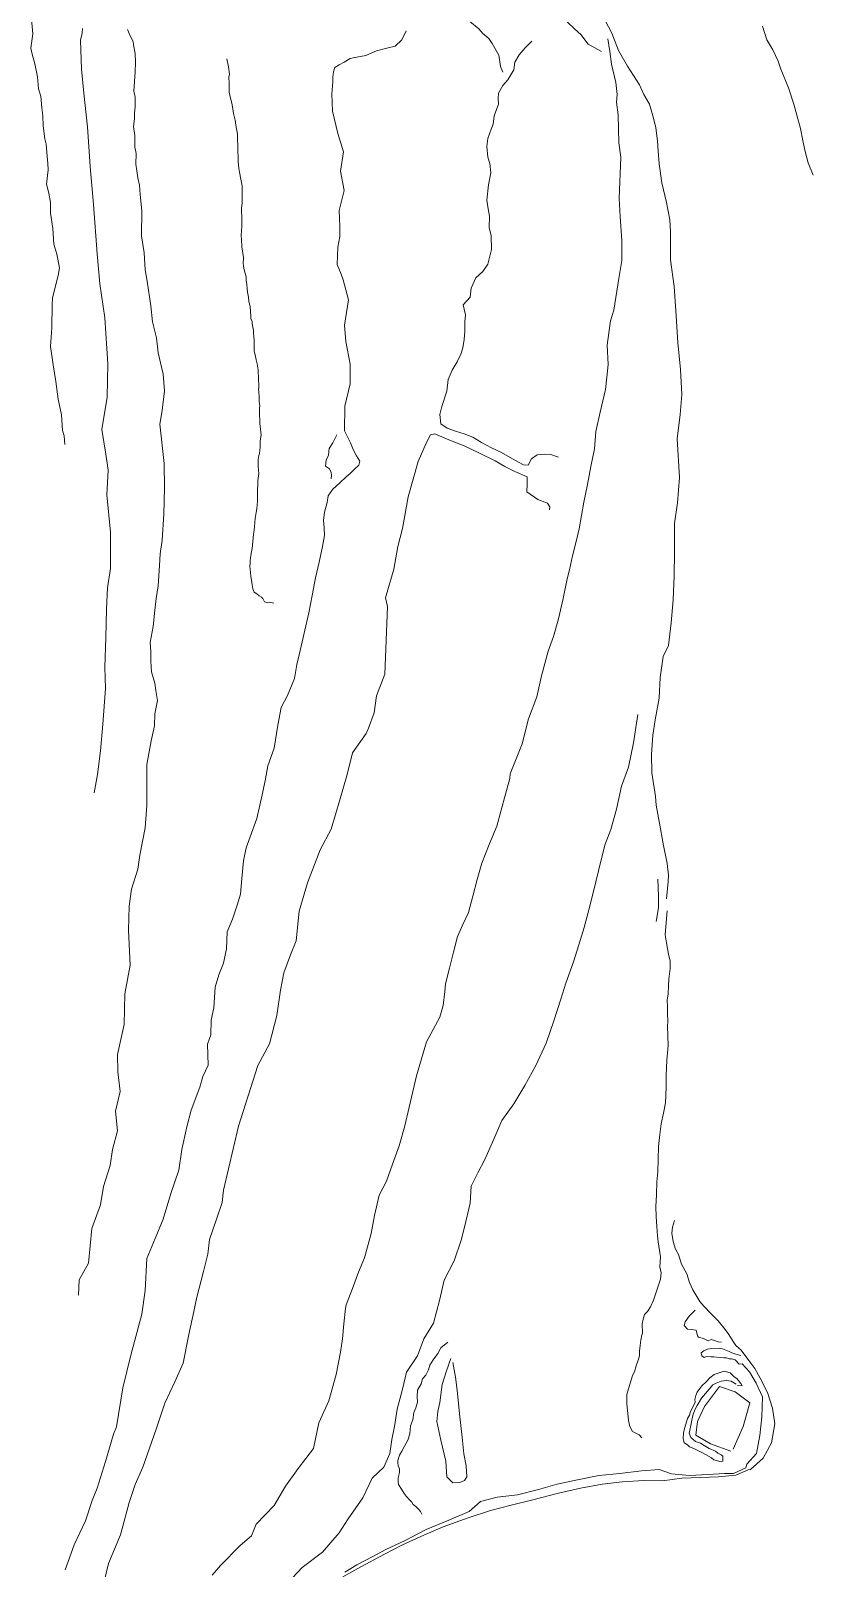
# Model space of a CAD drawing. Extents: x 683321 to 688873, y 7661944 to 7668387.
# Drawn here: x 687636 to 687819.9, y 7666614.6 to 7666975.7 of the extents above; entities that cross this region are included whole.
import ezdxf

# ---------------------------------------------------------------- set-up
doc = ezdxf.new("R2010")
doc.units = 0
doc.header["$MEASUREMENT"] = 0
doc.layers.add('01 CRESTA_Line', color=3, linetype='Continuous', lineweight=20)

msp = doc.modelspace()

# ---------------------------------------------------------------- linework, layer by layer
at = {"layer": '01 CRESTA_Line'}
for points in [[(687745.44, 7666979.76, 4217.79), (687749.88, 7666981.42, 4218.7), (687751.88, 7666982.42, 4219.3), (687753.94, 7666983.33, 4220.57), (687755.14, 7666983.39, 4220.98), (687756.92, 7666982.87, 4221.72), (687758.41, 7666981.45, 4223.12), (687759.48, 7666980.71, 4223.91), (687761.23, 7666979.65, 4224.68), (687762.12, 7666977.75, 4225.58), (687763.74, 7666976.16, 4225.75), (687765.33, 7666974.74, 4226.02), (687766.89, 7666972.61, 4226.32), (687766.99, 7666972.53, 4226.38), (687770.1, 7666970.84, 4227.02)], [(687738.53, 7666980.31, 4215.5), (687739.21, 7666977.88, 4215.79), (687741.27, 7666976.15, 4216.04), (687742.25, 7666975.04, 4216.27), (687743.61, 7666973.86, 4216.87), (687744.42, 7666972.67, 4217.26), (687746.03, 7666970, 4217.48), (687746.37, 7666967.31, 4218.3), (687746.95, 7666966, 4218.73)], [(687636.14, 7666978.4, 4181.52), (687636.51, 7666974.97, 4181.46), (687635.98, 7666971.63, 4181.23), (687636.29, 7666970.19, 4181.21), (687636.92, 7666967.95, 4181.33), (687637.57, 7666964.85, 4181.63), (687637.84, 7666962.03, 4181.18), (687638.35, 7666960.32, 4181.25), (687638.56, 7666957.57, 4181.32), (687638.84, 7666955.73, 4181.01), (687638.93, 7666953.4, 4180.75), (687639.33, 7666950.28, 4180.82), (687639.59, 7666949.1, 4180.76), (687639.73, 7666947.09, 4180.8), (687640, 7666944.53, 4180.81), (687640.11, 7666943.07, 4180.71), (687639.67, 7666939.65, 4180.83), (687640.21, 7666937.55, 4180.68), (687640.59, 7666935.38, 4180.5), (687640.64, 7666932.88, 4180.5), (687641.18, 7666929.23, 4180.51), (687641.41, 7666925.57, 4180.48), (687642.15, 7666923.2, 4180.48), (687642.77, 7666920.03, 4180.46), (687642.4, 7666918.2, 4180.45), (687641.77, 7666915.79, 4180.41), (687641.13, 7666912.93, 4180.46), (687640.98, 7666911.35, 4180.47), (687640.9, 7666905.91, 4180.52), (687640.63, 7666901.55, 4180.6), (687641.22, 7666897.27, 4180.65), (687641.89, 7666893.36, 4180.78), (687642.46, 7666889.21, 4181.04), (687643.21, 7666885.51, 4181.63), (687643.48, 7666881.85, 4181.75), (687643.8, 7666880.54, 4181.79), (687643.96, 7666878.56, 4181.87)], [(687658.74, 7666976.02, 4201.22), (687659.35, 7666974.5, 4201.48), (687660.03, 7666973.18, 4201.2), (687660.13, 7666972.42, 4201.08), (687660.53, 7666970.33, 4201.18), (687660.58, 7666968.23, 4201.21), (687660.5, 7666966.05, 4201.23), (687660.24, 7666961.51, 4201.26), (687660.5, 7666960.11, 4201.13), (687660.55, 7666957.94, 4201.1), (687660.39, 7666956.25, 4201.21), (687660.39, 7666955.05, 4200.97), (687660.11, 7666953.24, 4200.89), (687660.44, 7666951.1, 4200.79), (687660.41, 7666948.38, 4200.84), (687660.78, 7666946.88, 4200.63), (687660.69, 7666944.4, 4200.73), (687660.95, 7666942.77, 4200.56), (687661.12, 7666941.15, 4200.61), (687661.51, 7666939.47, 4200.54), (687661.72, 7666937.21, 4200.56), (687662.06, 7666933.42, 4200.39), (687662.04, 7666927.52, 4200.39), (687662.63, 7666923.57, 4200.39), (687662.85, 7666919.55, 4200.37), (687663.34, 7666916.92, 4200.38), (687664.21, 7666911.13, 4200.24), (687664.57, 7666907.37, 4200.13), (687665.52, 7666903.57, 4200.14), (687665.91, 7666900.02, 4200.11), (687667.1, 7666895.05, 4200.1), (687667.4, 7666891.1, 4200.09), (687666.84, 7666886.52, 4200.06), (687666.32, 7666883.33, 4200.06), (687667.34, 7666874.07, 4200.1), (687667.43, 7666868.32, 4200.12), (687667.27, 7666862.18, 4200.17), (687666.85, 7666856.07, 4200.19), (687666.38, 7666852.89, 4200.2), (687666.23, 7666850.14, 4200.19), (687665.9, 7666845.36, 4200.2), (687665.44, 7666842.35, 4200.22), (687665.14, 7666839.62, 4200.23), (687664.76, 7666835.8, 4200.21), (687664.08, 7666832.05, 4200.19), (687664.19, 7666829.93, 4200.19), (687664.24, 7666827.67, 4200.19), (687664.37, 7666825.14, 4200.18), (687665.11, 7666822.46, 4200.15), (687665.37, 7666820.74, 4200.14), (687665.76, 7666818.43, 4200.13), (687665.17, 7666815.28, 4200.12), (687665.09, 7666812.49, 4200.13), (687664.26, 7666808.94, 4200.14), (687663.26, 7666803.38, 4200.18), (687663.26, 7666797.04, 4200.11), (687663.26, 7666793.72, 4200.02), (687662.87, 7666788.52, 4199.9), (687661.6, 7666782.06, 4199.84), (687661.18, 7666778.83, 4199.89), (687659.65, 7666774.13, 4199.92), (687659.08, 7666770.09, 4199.94), (687658.97, 7666764.47, 4199.92), (687659.34, 7666756.24, 4199.89), (687658.08, 7666749.52, 4199.84), (687657.96, 7666742.3, 4199.88), (687656.4, 7666735.24, 4199.96), (687656.46, 7666731.19, 4199.99), (687656.99, 7666726.56, 4199.93), (687655.89, 7666721.97, 4199.91), (687656.34, 7666717.38, 4199.97), (687655.16, 7666712.93, 4199.97), (687654.67, 7666709.18, 4199.97), (687653.1, 7666704.29, 4200.06), (687652.41, 7666700.01, 4200.13), (687650.34, 7666694.42, 4200.29), (687649.53, 7666686.29, 4200.6), (687647.36, 7666682.33, 4200.84), (687647.18, 7666678.75, 4201.07)], [(687650.88, 7666796.73, 4191.22), (687651.68, 7666801.03, 4191.12), (687652.36, 7666806.56, 4190.88), (687652.94, 7666812.85, 4190.67), (687653.55, 7666821.26, 4190.4), (687653.4, 7666826.23, 4190.27), (687653.6, 7666833.09, 4190.25), (687653.78, 7666839.89, 4190.26), (687654.04, 7666844.91, 4190.24), (687654.74, 7666849.41, 4190.32), (687654.73, 7666857.95, 4190.38), (687653.87, 7666866.71, 4190.38), (687654.14, 7666872.47, 4190.34), (687653.6, 7666876.3, 4190.32), (687652.67, 7666882.03, 4190.33), (687653.93, 7666889.65, 4190.29), (687654.11, 7666897.51, 4190.38), (687653.37, 7666908.26, 4190.42), (687652.2, 7666916.26, 4190.39), (687651.57, 7666923.29, 4190.39), (687650.72, 7666934.92, 4190.36), (687649.93, 7666943.85, 4190.42), (687649.3, 7666953.15, 4190.29), (687648.53, 7666960.23, 4190.4), (687647.91, 7666966.7, 4190.53), (687647.69, 7666973.52, 4190.51), (687648.08, 7666975.13, 4190.71), (687648.11, 7666976.23, 4190.85)], [(687785.39, 7666771.8, 4249.5), (687785.77, 7666775.87, 4248.88), (687785.86, 7666777.39, 4248.79), (687785.55, 7666780.14, 4248.49), (687784.65, 7666784.72, 4247.8), (687783.79, 7666789.63, 4247.19), (687782.99, 7666793.85, 4246.58), (687782.8, 7666795.85, 4246.37), (687781.94, 7666801.45, 4246.02), (687781.91, 7666805.75, 4245.12), (687782.19, 7666810.24, 4244.73), (687782.77, 7666813.89, 4243.98), (687783.69, 7666818.93, 4243.46), (687783.91, 7666823.84, 4242.8), (687784.62, 7666828.77, 4242.76), (687785.85, 7666831.29, 4242.26), (687786.51, 7666836.66, 4241.96), (687786.95, 7666842.04, 4241.76), (687787.21, 7666847.73, 4241.45), (687787.28, 7666853.15, 4240.59), (687787.26, 7666859.97, 4240.08), (687788.01, 7666864.82, 4239.61), (687788.44, 7666870.81, 4238.99), (687787.93, 7666879.84, 4238.17), (687788.62, 7666885.59, 4237.58), (687789.01, 7666890.3, 4237.09), (687788.7, 7666896.14, 4236.66), (687788.09, 7666902.5, 4236.17), (687787.58, 7666909.94, 4235.48), (687787.17, 7666915.61, 4234.99), (687786.36, 7666921.93, 4234.28), (687786.31, 7666928.54, 4233.51), (687786.2, 7666931.31, 4233.17), (687785.39, 7666935.37, 4232.92), (687784.3, 7666940.02, 4232.93), (687783.68, 7666944.41, 4232.79), (687783.44, 7666947.42, 4232.46), (687783.28, 7666949.88, 4232.17), (687782.88, 7666952.87, 4232.31), (687782.38, 7666955.13, 4231.97), (687781.41, 7666958.47, 4231.94), (687780.04, 7666960.71, 4231.64), (687779.03, 7666962.98, 4230.87), (687776.25, 7666967.37, 4231.29), (687774.1, 7666971.06, 4230.5), (687772.59, 7666975.15, 4229.9), (687771.01, 7666978.09, 4229.57)], [(687819.9, 7666941.77, 4230.81), (687818.7, 7666944.71, 4230.51), (687817.89, 7666947.65, 4230.18), (687817.45, 7666949.94, 4229.96), (687816.9, 7666952.77, 4229.75), (687816, 7666955.87, 4229.42), (687815.3, 7666958.49, 4229.22), (687814.09, 7666962.28, 4228.83), (687812.3, 7666966.71, 4228.53), (687811.67, 7666968.52, 4228.39), (687810.43, 7666971.2, 4228.11), (687809, 7666973.6, 4227.87), (687807.93, 7666976.74, 4227.49)], [(687644.06, 7666614.29, 4210.31), (687646.21, 7666620.12, 4210.4), (687648.83, 7666625.77, 4210.4), (687650.38, 7666630.51, 4210.42), (687651.56, 7666633.44, 4210.46), (687653.55, 7666639.72, 4210.41), (687655.41, 7666646.11, 4210.33), (687656.12, 7666647.83, 4210.42), (687657.63, 7666656.96, 4210.34), (687659.48, 7666664.68, 4210.29), (687662.11, 7666674.3, 4210.3), (687662.88, 7666679.87, 4210.34), (687663.28, 7666687.4, 4210.4), (687665.23, 7666692.07, 4210.43), (687667.08, 7666696.58, 4210.46), (687668.93, 7666702.65, 4210.74), (687670.82, 7666708.08, 4210.99), (687671.52, 7666713, 4211.07), (687672.68, 7666718.3, 4211.15), (687673.71, 7666722.23, 4211.29), (687675.7, 7666727.6, 4211.48), (687676.41, 7666730.13, 4211.43), (687677.67, 7666732.78, 4211.39), (687677.5, 7666737.67, 4211.25), (687678.33, 7666739.89, 4211.2), (687678.35, 7666743.31, 4211.07), (687679.05, 7666746.23, 4211.21), (687679.31, 7666751.08, 4211.24), (687680.21, 7666753.98, 4211.2), (687681.3, 7666756.69, 4211.15), (687681.97, 7666760.09, 4211.07), (687682.14, 7666764.11, 4211.01), (687683.43, 7666767.03, 4210.99), (687684.5, 7666770.37, 4210.88), (687685.28, 7666772.93, 4210.73), (687685.58, 7666776.59, 4210.6), (687685.96, 7666780.79, 4210.47), (687686.64, 7666783.79, 4210.41), (687687.87, 7666787.25, 4210.39), (687689.09, 7666790.7, 4210.32), (687689.83, 7666793.82, 4210.23), (687690.56, 7666796.93, 4210.2), (687691.14, 7666799.99, 4210.23), (687691.72, 7666803.05, 4210.26), (687693.2, 7666807.24, 4210.28), (687694.04, 7666812.59, 4210.31), (687694.87, 7666816.73, 4210.33), (687696.3, 7666819.59, 4210.33), (687697.95, 7666823.59, 4210.39), (687698.54, 7666826.86, 4210.44), (687699.08, 7666829.11, 4210.43), (687701.36, 7666838.98, 4210.38), (687702.12, 7666843.1, 4210.36), (687702.87, 7666847.23, 4210.41), (687703.73, 7666850.91, 4210.4), (687704.58, 7666854.58, 4210.4), (687705.04, 7666857.2, 4210.55), (687704.94, 7666858.98, 4210.55), (687704.81, 7666860.66, 4210.47), (687705.03, 7666862.64, 4210.47), (687705.65, 7666864.91, 4210.5), (687705.92, 7666866.48, 4210.44), (687706.98, 7666868.06, 4210.41), (687708.64, 7666869.53, 4210.36), (687710.1, 7666870.92, 4210.29), (687711.09, 7666871.74, 4210.4), (687712.11, 7666872.7, 4210.27), (687713.09, 7666873.64, 4210.4), (687713.29, 7666874.63, 4210.41), (687712.56, 7666875.87, 4210.29), (687711.72, 7666877.38, 4210.32), (687711.11, 7666878.9, 4210.26), (687709.71, 7666881.72, 4210.3), (687709.82, 7666887.57, 4210.22), (687711.07, 7666892.74, 4210.18), (687711.09, 7666897.42, 4210.13), (687710.01, 7666902.74, 4210.12), (687709.75, 7666906.54, 4210.14), (687710.67, 7666912.47, 4210.18), (687709.39, 7666917.19, 4210.19), (687708.92, 7666918.52, 4210.2), (687707.96, 7666920.8, 4210.21), (687708.18, 7666924.89, 4210.23), (687708.64, 7666927.41, 4210.24), (687708.59, 7666929.76, 4210.25), (687708.46, 7666933.48, 4210.25), (687709.62, 7666938.18, 4210.26), (687708.77, 7666942.69, 4210.24), (687709.46, 7666947.23, 4210.23), (687708.15, 7666951.53, 4210.36), (687706.93, 7666956.83, 4210.29), (687706.73, 7666960.86, 4210.44), (687706.99, 7666963.69, 4210.04), (687706.97, 7666964.77, 4209.83), (687707.1, 7666966.06, 4209.75), (687707.43, 7666967.05, 4209.57), (687708.47, 7666967.66, 4209.57), (687709.63, 7666968.35, 4209.61), (687711.05, 7666969.18, 4209.79), (687711.76, 7666969.34, 4209.9), (687714.71, 7666969.91, 4209.57), (687717.25, 7666970.97, 4209.99), (687719.68, 7666971.62, 4210.29), (687721.61, 7666972.05, 4210.25), (687723.19, 7666973.53, 4210.15), (687724.21, 7666975.68, 4210.25)], [(687678.6, 7666612.97, 4230.28), (687680.56, 7666615.25, 4230.26), (687685.22, 7666619.97, 4230.38), (687687.88, 7666622.27, 4230.4), (687688.95, 7666624.95, 4230.39), (687693.18, 7666629.34, 4230.39), (687695.87, 7666633.91, 4230.41), (687698.8, 7666638.07, 4230.47), (687702.42, 7666642.77, 4230.32), (687703.69, 7666648.81, 4230.25), (687706.01, 7666653.91, 4230.28), (687707.73, 7666660.16, 4230.23), (687708.78, 7666665.35, 4230.2), (687709.22, 7666668.5, 4230.18), (687709.57, 7666672.06, 4230.16), (687709.92, 7666675.61, 4230.14), (687710.14, 7666676.51, 4230.16), (687711.59, 7666680.35, 4230.22), (687713.04, 7666684.2, 4230.26), (687714.39, 7666687.56, 4230.23), (687715.99, 7666693.22, 4230.19), (687716.8, 7666697.46, 4230.16), (687717.84, 7666702.25, 4230.2), (687719.57, 7666705.55, 4230.19), (687721.01, 7666709.55, 4230.25), (687722.58, 7666713.8, 4230.3), (687723.92, 7666718.49, 4230.26), (687724.94, 7666722.93, 4230.23), (687726.63, 7666730.23, 4230.17), (687728.98, 7666738.26, 4230.19), (687732.09, 7666744.04, 4230.31), (687732.89, 7666746.79, 4230.35), (687733.34, 7666750.04, 4230.34), (687733.45, 7666751.88, 4230.34), (687734.38, 7666755.58, 4230.34), (687735.31, 7666759.28, 4230.35), (687736.25, 7666762.98, 4230.35), (687737.57, 7666765.81, 4230.37), (687738.89, 7666768.65, 4230.4), (687739.91, 7666772.5, 4230.43), (687740.93, 7666776.35, 4230.44), (687741.96, 7666780.21, 4230.44), (687743.76, 7666784.56, 4230.47), (687745.55, 7666788.92, 4230.51), (687746.57, 7666792.65, 4230.57), (687747.59, 7666796.38, 4230.61), (687748.61, 7666800.11, 4230.61), (687748.63, 7666801.16, 4230.6), (687751.46, 7666808.26, 4230.57), (687752.99, 7666814.09, 4230.5), (687754.9, 7666819.26, 4230.45), (687756, 7666824.2, 4230.41), (687757.6, 7666830.01, 4230.35), (687758.88, 7666833.41, 4230.33), (687759.98, 7666837.62, 4230.34), (687761.08, 7666842.35, 4230.35), (687762.09, 7666846.97, 4230.34), (687762.58, 7666849.11, 4230.34), (687763.28, 7666852.38, 4230.31), (687764.09, 7666855.43, 4230.27), (687764.9, 7666858.73, 4230.19), (687765.42, 7666861.86, 4230.12), (687765.94, 7666864.99, 4230.06), (687766.8, 7666869.16, 4229.99), (687767.65, 7666873.34, 4229.93), (687768.51, 7666877.52, 4229.9), (687768.76, 7666881.6, 4229.85), (687769.8, 7666886.16, 4229.73), (687770.43, 7666888.79, 4229.67), (687771.07, 7666891.42, 4229.61), (687771.37, 7666894.35, 4229.55), (687771.68, 7666897.29, 4229.53), (687771.47, 7666901.88, 4229.42), (687771.86, 7666904.74, 4229.38), (687772.25, 7666907.6, 4229.37), (687773.06, 7666910.1, 4229.36), (687774.21, 7666917.49, 4229.31), (687774.91, 7666921.73, 4229.24), (687774.94, 7666926.43, 4229.18), (687774.5, 7666932.04, 4229.09), (687774.29, 7666936.32, 4229.05), (687774.64, 7666946.01, 4229.03), (687774.21, 7666949.37, 4229.08), (687774.07, 7666955.98, 4229.35), (687773.63, 7666958.93, 4229.1), (687773.8, 7666960.75, 4229.12), (687773.52, 7666963.56, 4229.04), (687772.48, 7666967.83, 4229.48), (687772.07, 7666970.8, 4229.45), (687771.61, 7666973.82, 4229.38)], [(687753.78, 7666973.28, 4220.48), (687752.19, 7666971.66, 4220.34), (687750.74, 7666970.04, 4220.31), (687749.73, 7666968.34, 4220.47), (687749.53, 7666966.53, 4220.49), (687748.08, 7666964.17, 4220.32), (687746.93, 7666962.87, 4220.37), (687745.91, 7666961.06, 4220.58), (687745.82, 7666959.82, 4220.62), (687745.93, 7666958.43, 4220.51), (687744.89, 7666955.7, 4220.56), (687744.68, 7666953.79, 4220.4), (687744.17, 7666952.55, 4220.32), (687743.41, 7666950.36, 4220.37), (687743.14, 7666948.51, 4220.4), (687743.41, 7666945.99, 4220.34), (687743.87, 7666944.49, 4220.34), (687744.14, 7666942.36, 4220.5), (687743.53, 7666939.55, 4220.37), (687743.15, 7666935.92, 4220.15), (687743.47, 7666933.88, 4220.28), (687743.83, 7666932.12, 4220.21), (687743.72, 7666929.48, 4220.23), (687744.23, 7666927.5, 4220.23), (687744.3, 7666924.36, 4220.07), (687743.38, 7666920.86, 4220.27), (687742.23, 7666919.15, 4220.17), (687740.61, 7666917.65, 4220.2), (687739.5, 7666915.28, 4220.25), (687739.25, 7666913.15, 4220.16), (687737.63, 7666911.33, 4220.28), (687738.14, 7666908.95, 4220.48), (687738.01, 7666907.31, 4220.37), (687738.03, 7666905.12, 4220.31), (687737.88, 7666903.16, 4220.24), (687737.57, 7666901.25, 4220.35), (687737.1, 7666899.73, 4220.43), (687736.22, 7666897.92, 4220.59), (687735.01, 7666895.95, 4220.58), (687734.08, 7666893.82, 4220.39), (687733.75, 7666891.06, 4220.4), (687732.6, 7666887.46, 4220.23), (687732.1, 7666885.57, 4220.25), (687732.34, 7666883.37, 4220.13), (687733.85, 7666882.33, 4220.2), (687735.8, 7666881.7, 4220.41), (687737.83, 7666881.06, 4220.26), (687739.87, 7666880.22, 4220.21), (687741.91, 7666878.98, 4220.14), (687744.25, 7666877.73, 4220.11), (687746.63, 7666876.68, 4220.46), (687749.73, 7666874.82, 4220.51), (687751.76, 7666873.78, 4220.35), (687752.89, 7666873.66, 4220.62), (687753.66, 7666875.16, 4220.63), (687755.02, 7666876.09, 4220.55), (687756.71, 7666876.3, 4220.22), (687758.25, 7666876.16, 4220.37), (687760.05, 7666875.56, 4219.86)], [(687693.15, 7666841.25, 4200.88), (687692.06, 7666841.48, 4200.42), (687691.55, 7666841.31, 4200.73), (687690.95, 7666841.61, 4200.9), (687690.55, 7666842.4, 4200.65), (687690.24, 7666842.65, 4200.82), (687689.69, 7666842.96, 4201.05), (687689.1, 7666843.45, 4201.16), (687688.52, 7666843.82, 4201.26), (687688.16, 7666844.65, 4201.06), (687688.03, 7666845.61, 4200.88), (687687.94, 7666846.16, 4200.96), (687687.73, 7666847.58, 4201.2), (687687.66, 7666848.54, 4201.09), (687687.57, 7666849.21, 4201.16), (687687.5, 7666849.96, 4201.31), (687687.52, 7666850.64, 4201.34), (687687.52, 7666851.1, 4201.37), (687687.62, 7666851.89, 4201.24), (687687.73, 7666852.42, 4201.3), (687687.86, 7666853.45, 4201.21), (687688.02, 7666854.03, 4201.26), (687688.17, 7666855.79, 4201.23), (687688.35, 7666857.47, 4201.03), (687688.49, 7666858.44, 4201.18), (687688.56, 7666859.26, 4201.18), (687688.75, 7666861.19, 4201.28), (687688.97, 7666862.56, 4201.27), (687689.12, 7666863.42, 4201.3), (687689.22, 7666864.35, 4201.22), (687689.24, 7666865.16, 4201.23), (687689.26, 7666866.08, 4201.32), (687689.29, 7666866.86, 4201.3), (687689.35, 7666870.07, 4201.35), (687689.57, 7666871.69, 4201.27), (687689.48, 7666872.53, 4201.35), (687689.44, 7666873.48, 4201.37), (687689.44, 7666874.29, 4201.25), (687689.43, 7666874.99, 4201.39), (687689.55, 7666875.97, 4201.28), (687689.71, 7666876.43, 4201.39), (687689.8, 7666877.17, 4201.44), (687689.87, 7666877.79, 4201.34), (687689.89, 7666878.71, 4201.35), (687689.89, 7666879.34, 4201.41), (687690.06, 7666880.33, 4201.16), (687690.11, 7666880.72, 4201.16), (687689.95, 7666882.15, 4201.32), (687689.86, 7666883.46, 4201.15), (687689.79, 7666884.25, 4201.46), (687689.76, 7666885.47, 4201.41), (687689.72, 7666886.28, 4201.34), (687689.77, 7666887.07, 4201.33), (687689.82, 7666887.58, 4201.36), (687689.7, 7666888.54, 4201.41), (687689.69, 7666889.26, 4201.31), (687689.63, 7666889.92, 4201.39), (687689.59, 7666890.65, 4201.4), (687689.6, 7666890.97, 4201.38), (687689.54, 7666891.56, 4201.39), (687689.58, 7666891.78, 4201.39), (687689.61, 7666892.77, 4201.29), (687689.54, 7666893.4, 4201.37), (687689.49, 7666893.88, 4201.42), (687689.44, 7666896.06, 4201.11), (687689.16, 7666897.51, 4201.35), (687688.95, 7666898.44, 4201.38), (687688.7, 7666899.58, 4201.19), (687688.48, 7666900.47, 4201.28), (687688.46, 7666901.24, 4201.32), (687688.46, 7666902.22, 4201.34), (687688.51, 7666902.97, 4201.25), (687688.4, 7666903.98, 4201.36), (687688.37, 7666904.58, 4201.39), (687688.35, 7666905.33, 4201.35), (687688.14, 7666906.12, 4201.3), (687688.05, 7666906.96, 4201.41), (687688.01, 7666907.45, 4201.4), (687687.71, 7666908.15, 4201.43), (687687.74, 7666908.66, 4201.41), (687687.52, 7666910.93, 4201.3), (687687.23, 7666912.1, 4201.25), (687687.13, 7666913.17, 4201.25), (687686.93, 7666914.33, 4201.16), (687686.85, 7666915.2, 4201.1), (687686.73, 7666916.12, 4201.24), (687686.6, 7666917.13, 4201.26), (687686.58, 7666917.94, 4201.32), (687686.32, 7666919.04, 4201.17), (687686.12, 7666919.58, 4201.23), (687686.01, 7666920.38, 4201.37), (687685.9, 7666921.19, 4201.35), (687685.96, 7666922.05, 4201.34), (687686.01, 7666922.44, 4201.31), (687685.62, 7666924.96, 4201.41), (687685.52, 7666926.65, 4201.41), (687685.47, 7666927.58, 4201.42), (687685.52, 7666928.83, 4201.19), (687685.57, 7666929.64, 4201.21), (687685.61, 7666931.02, 4201.04), (687685.58, 7666932.23, 4201.23), (687685.54, 7666932.99, 4201.32), (687685.52, 7666933.98, 4201.09), (687685.64, 7666935.26, 4201.13), (687685.64, 7666939.29, 4201.14), (687685.33, 7666940.83, 4201.11), (687685.04, 7666942.52, 4201.28), (687684.92, 7666943.46, 4201.37), (687684.74, 7666944.93, 4201.4), (687684.74, 7666945.9, 4201.53), (687684.65, 7666947.48, 4201.41), (687684.59, 7666951.4, 4201.47), (687684.22, 7666953.55, 4201.67), (687684.03, 7666954.68, 4201.77), (687683.6, 7666956.24, 4201.56), (687683.44, 7666957.33, 4201.64), (687683.24, 7666958.69, 4201.63), (687682.95, 7666959.9, 4201.82), (687682.64, 7666961.25, 4201.78), (687682.62, 7666962.55, 4201.81), (687682.63, 7666963.36, 4201.86), (687682.56, 7666964.82, 4201.87), (687682.66, 7666965.5, 4201.89), (687682.42, 7666967.24, 4201.94), (687682.06, 7666969.08, 4201.92)], [(687757.88, 7666863.21, 4219.63), (687757.96, 7666863.88, 4219.49), (687757.43, 7666864.75, 4219.55), (687755.19, 7666865.58, 4220.08), (687752.56, 7666867.38, 4220.38), (687752.63, 7666869.18, 4220.13), (687752.62, 7666870.9, 4220.23), (687749.76, 7666872.17, 4220.33), (687747.42, 7666873.33, 4220.56), (687745.17, 7666874.69, 4220.46), (687741.31, 7666876.54, 4220.1), (687737.84, 7666878.2, 4219.99), (687734.27, 7666879.59, 4220.45), (687730.99, 7666881.03, 4220.34), (687729.97, 7666880.77, 4220.33), (687728.94, 7666878.84, 4220.21), (687727.03, 7666874.53, 4219.81), (687724.67, 7666866.25, 4220.08), (687723.36, 7666858.81, 4220.23), (687722.26, 7666854.58, 4220.45), (687721.32, 7666849.24, 4220.16), (687719.37, 7666842.52, 4219.95), (687719.8, 7666840.51, 4220.2), (687719.21, 7666824.58, 4220.45), (687717.28, 7666819.48, 4220.42), (687716.67, 7666815.49, 4220.34), (687715.34, 7666811.88, 4220.26), (687714.81, 7666810.65, 4220.21), (687711.63, 7666806.13, 4220.16), (687710.36, 7666801.01, 4220.19), (687708.65, 7666795.07, 4220.13), (687706.61, 7666788.22, 4220.2), (687703.97, 7666783.37, 4220.23), (687700.99, 7666775.57, 4220.27), (687699.06, 7666768.95, 4220.22), (687698.35, 7666761.95, 4220.3), (687697.01, 7666758.65, 4220.29), (687695.49, 7666754.43, 4220.31), (687694.7, 7666750.42, 4220.24), (687693.78, 7666744.44, 4220.29), (687692.12, 7666737.76, 4220.4), (687689.38, 7666732.69, 4220.42), (687684.79, 7666718.43, 4220.33), (687681.25, 7666703.44, 4219.93), (687680.95, 7666700.55, 4220.15), (687679.66, 7666696.64, 4220.15), (687678.02, 7666691.84, 4220.06), (687677.57, 7666688.41, 4220.05), (687676.56, 7666684.32, 4219.98), (687675.03, 7666678.3, 4219.89), (687674.34, 7666674.89, 4219.87), (687673.12, 7666669.49, 4219.8), (687671.78, 7666662.82, 4219.75), (687669.87, 7666658.39, 4219.73), (687667.53, 7666653.38, 4219.68), (687665.43, 7666647.27, 4219.67), (687662.3, 7666638.34, 4219.83), (687660.54, 7666634.31, 4219.85), (687659.08, 7666630.09, 4219.82), (687657.04, 7666622.49, 4219.93), (687654.27, 7666615.78, 4219.99), (687653.15, 7666611.18, 4220.07)], [(687707.9, 7666880.81, 4207.15), (687706.97, 7666878.89, 4206.96), (687706.08, 7666877.58, 4206.76), (687706.02, 7666876.92, 4206.91), (687705.94, 7666876.02, 4207.17), (687705.45, 7666874.85, 4207.78), (687705.22, 7666873.45, 4208.01), (687706.19, 7666872.83, 4207.28), (687706.55, 7666871.94, 4206.93), (687706.67, 7666871.31, 4206.94), (687706.55, 7666870.45, 4207.11)], [(687696.43, 7666611.23, 4242.01), (687699.8, 7666614.8, 4242.35), (687704.54, 7666618.43, 4242.5), (687708.43, 7666622.92, 4242.46), (687710.59, 7666626.26, 4242.43), (687714.04, 7666631.14, 4242.31), (687716.21, 7666635.8, 4242.06), (687718.96, 7666638.36, 4242.92), (687720.35, 7666641.59, 4243.08), (687720.82, 7666644.83, 4242.36), (687721.46, 7666647.89, 4242.19), (687722.1, 7666652.02, 4242.27), (687723.35, 7666656.7, 4242.26), (687724.31, 7666660.65, 4242.35), (687726.89, 7666664.48, 4242.5), (687728.33, 7666668.53, 4242.53), (687730.61, 7666672.2, 4242.54), (687732.02, 7666677.52, 4242.75), (687733.15, 7666682.27, 4242.71), (687735.52, 7666686.85, 4242.69), (687737.15, 7666691.64, 4242.67), (687737.94, 7666694.74, 4242.26), (687739.27, 7666700.35, 4241.91), (687739.46, 7666704.39, 4241.62), (687741.07, 7666707.52, 4241.28), (687742.68, 7666710.65, 4240.97), (687744.8, 7666715.41, 4240.53), (687746.72, 7666719.76, 4240.07), (687749.53, 7666723.68, 4239.58), (687752.1, 7666728.03, 4239.03), (687754.72, 7666732.72, 4238.45), (687757.08, 7666737.93, 4237.88), (687758.93, 7666743.19, 4237.3), (687760.53, 7666748.29, 4236.77), (687761.76, 7666752, 4236.37), (687763.52, 7666757.02, 4235.83), (687764.82, 7666761.02, 4235.53), (687766.08, 7666765.12, 4235.31), (687767.17, 7666769.25, 4237.52), (687768.15, 7666773.27, 4238.24), (687769.39, 7666778.39, 4238.94), (687770.67, 7666783.47, 4239.82), (687771, 7666784.64, 4240.11), (687772.34, 7666788.12, 4240.11), (687773.63, 7666792.88, 4239.97), (687774.86, 7666798.31, 4239.95), (687776.44, 7666802.74, 4239.65), (687777.64, 7666808.45, 4239.87), (687778.65, 7666815.16, 4240.8)], [(687782.97, 7666766.54, 4250.23), (687783.5, 7666769.75, 4250.23), (687783.52, 7666772.46, 4250.22), (687783.38, 7666776.47, 4249.66)], [(687785.59, 7666769.04, 4249.51), (687785.34, 7666766.29, 4249.65), (687785.09, 7666763.36, 4250.23), (687785.38, 7666761.51, 4250.47), (687785.86, 7666758.83, 4250.51), (687786.25, 7666757.19, 4250.72), (687786.3, 7666755.5, 4250.76), (687785.91, 7666752.97, 4250.4), (687785.88, 7666751.47, 4250.7), (687785.79, 7666749.44, 4251.56), (687785.59, 7666748.08, 4251.67), (687785.65, 7666746.41, 4251.89), (687785.67, 7666745.01, 4251.95), (687785.74, 7666743.02, 4252.09), (687785.67, 7666741.95, 4252.2), (687785.79, 7666737.39, 4252.2), (687785.44, 7666733.96, 4252.02), (687785.3, 7666730.37, 4252.39), (687785.35, 7666727.58, 4252.56), (687785.13, 7666723.9, 4252.66), (687784.69, 7666721.47, 4252.69), (687784.18, 7666718.96, 4252.58), (687783.82, 7666716.48, 4252.68), (687783.51, 7666713.64, 4252.61), (687783.37, 7666707.73, 4252.57), (687783.15, 7666705.34, 4252.76), (687783.05, 7666702.4, 4252.76), (687782.88, 7666699.53, 4252.73), (687782.96, 7666697.23, 4252.84), (687783.1, 7666694.86, 4252.83), (687783.26, 7666692.7, 4252.89), (687783.46, 7666691.29, 4252.94), (687783.97, 7666687.75, 4252.98), (687783.83, 7666685.4, 4252.98), (687784.18, 7666683.98, 4252.89), (687784.02, 7666682.51, 4252.81), (687782.34, 7666677.56, 4251.26), (687781.62, 7666676.01, 4251.02), (687780.95, 7666674.96, 4250.74), (687780.2, 7666674.24, 4250.61), (687779.91, 7666673.15, 4250.51), (687779.65, 7666672.03, 4250.62), (687779.78, 7666669.87, 4250.42), (687779.6, 7666669.42, 4250.45), (687779.37, 7666668.18, 4250.23), (687779.18, 7666666.96, 4250.34), (687779.05, 7666665.64, 4250.31), (687779.04, 7666664.55, 4250.19), (687778.74, 7666663.48, 4250.11), (687778.3, 7666662.16, 4249.95), (687777.9, 7666660.78, 4249.62), (687777.38, 7666659.91, 4249.39), (687776.11, 7666655.43, 4249.03), (687776.05, 7666653.29, 4249.57), (687776.48, 7666649.36, 4249.41), (687776.81, 7666647.93, 4249.17), (687777.44, 7666646.78, 4248.92), (687779.01, 7666645.99, 4249.11), (687779.64, 7666645.29, 4248.8)], [(687709.35, 7666612.65, 4244.98), (687713.56, 7666614.95, 4245.38), (687719.11, 7666617.96, 4245.74), (687723.34, 7666620.14, 4246.07), (687728.37, 7666622.36, 4246.51), (687732.9, 7666624.35, 4246.91), (687738.8, 7666626.47, 4247.4), (687744.05, 7666628.17, 4247.86), (687748.89, 7666629.43, 4248.22), (687754, 7666630.73, 4248.43), (687760.05, 7666632.26, 4248.85), (687765.21, 7666633.45, 4249.16), (687770.3, 7666634.39, 4249.47), (687775, 7666634.92, 4249.81), (687780.1, 7666635.27, 4250.04), (687784.45, 7666635.17, 4250.32), (687789.02, 7666635.76, 4250.58), (687793.38, 7666635.96, 4250.96), (687797.6, 7666636.12, 4251.21), (687801.73, 7666636.51, 4251.47), (687804.58, 7666637.78, 4251.7), (687805.16, 7666637.85, 4251.46), (687808.14, 7666640.52, 4251.59), (687810.1, 7666644.05, 4251.77), (687810.86, 7666648.58, 4251.83), (687810.31, 7666652.26, 4251.9), (687809.13, 7666655.87, 4251.92), (687807.39, 7666659.3, 4251.91), (687806.16, 7666661.53, 4252.07), (687805.25, 7666662.77, 4251.87), (687802.93, 7666665.82, 4252.65), (687801.72, 7666666.93, 4252.97), (687801.04, 7666667.89, 4252.9), (687800.08, 7666669.53, 4252.99), (687799.17, 7666670.67, 4252.79), (687797.55, 7666672.71, 4253.16), (687795.86, 7666674.37, 4253), (687794.19, 7666676.21, 4253.29), (687793.22, 7666677.26, 4252.79), (687791.6, 7666680.03, 4252.57), (687790.82, 7666681.73, 4252.58), (687790.14, 7666683.74, 4252.61), (687788.91, 7666686.01, 4252.46), (687788.2, 7666688.31, 4252.22), (687787.51, 7666689.58, 4251.74), (687786.94, 7666691.33, 4251.89), (687786.63, 7666693.3, 4252), (687786.8, 7666694.75, 4251.73), (687787.26, 7666696.32, 4250.95)], [(687792.12, 7666675.23, 4252.33), (687790.76, 7666673.86, 4250.84), (687789.77, 7666672.52, 4250.54), (687789.57, 7666671.61, 4250.84), (687790.36, 7666670.8, 4251.04), (687791.16, 7666670.66, 4251.3), (687792.37, 7666670.55, 4251.69), (687792.71, 7666669.24, 4251.7), (687792.95, 7666668.91, 4251.96), (687794.07, 7666668.58, 4251.86), (687795.2, 7666668.05, 4251.37), (687795.93, 7666668.35, 4251.63), (687796.68, 7666668.1, 4251.73), (687797.57, 7666667.84, 4251.96), (687798.3, 7666667.71, 4251.97)], [(687802.85, 7666664.62, 4252.13), (687801.73, 7666664.94, 4252.21), (687800.76, 7666665.21, 4252.02), (687800.09, 7666665.55, 4251.94), (687799.34, 7666665.84, 4251.79), (687798.56, 7666666.12, 4251.76), (687797.75, 7666666.28, 4251.79), (687796.07, 7666666.21, 4251.56), (687795.01, 7666666.1, 4251.61), (687794.16, 7666665.72, 4251.52), (687793.58, 7666665.18, 4251.41), (687793.71, 7666664.49, 4251.34), (687794.23, 7666664.13, 4251.35), (687794.84, 7666664.37, 4251.51), (687795.83, 7666664.31, 4251.42), (687796.53, 7666664.25, 4251.49), (687797.17, 7666664.22, 4251.57), (687798.11, 7666664.16, 4251.63), (687798.84, 7666664.08, 4251.63), (687799.51, 7666664.04, 4251.77), (687800.14, 7666663.79, 4251.71), (687800.67, 7666663.77, 4251.81), (687801.51, 7666663.57, 4251.91), (687802.44, 7666662.57, 4251.69), (687803.17, 7666662.6, 4251.92), (687804.93, 7666660.72, 4251.93), (687806.45, 7666658.11, 4251.73), (687807.94, 7666654.86, 4251.6), (687807.81, 7666650.2, 4251.53), (687807.35, 7666645.81, 4251.35), (687806.54, 7666641.59, 4251.39), (687804.28, 7666639.04, 4251.25), (687804.01, 7666638.22, 4251.67), (687801.12, 7666636.88, 4251.52), (687799.04, 7666636.85, 4251.33), (687795.19, 7666636.68, 4251.1), (687790.78, 7666636.38, 4250.73), (687786.61, 7666636.81, 4250.33), (687783.69, 7666637.79, 4250.08), (687779.49, 7666637.49, 4249.97), (687774.45, 7666636.91, 4249.68), (687769.47, 7666636.45, 4249.31), (687764.46, 7666635.36, 4249.04), (687759.72, 7666634.4, 4248.67), (687755.31, 7666633.13, 4248.39), (687750.36, 7666631.84, 4248.21), (687745.64, 7666631.34, 4247.78), (687741.71, 7666630.34, 4247.45), (687739, 7666627.95, 4247.3), (687734.25, 7666625.93, 4247), (687728.89, 7666623.74, 4246.46), (687723.99, 7666621.17, 4246.07), (687719.44, 7666619.03, 4245.73), (687716.41, 7666617.41, 4245.56), (687712.59, 7666615.41, 4245.31), (687709.77, 7666613.68, 4245.07)], [(687733.99, 7666667.73, 4245.05), (687732.34, 7666666.36, 4244.87), (687731.64, 7666665.1, 4244.77), (687730.58, 7666663.57, 4244.9), (687729.74, 7666662.36, 4245.09), (687729.45, 7666661.2, 4244.92), (687728.81, 7666659.95, 4244.99), (687728.08, 7666659.1, 4244.98), (687727.71, 7666657.92, 4244.83), (687726.85, 7666656.48, 4244.84), (687726.82, 7666655, 4244.71), (687726.89, 7666653.62, 4244.72), (687726.46, 7666652.31, 4244.69), (687726.03, 7666651.19, 4244.53), (687725.78, 7666649.51, 4244.52), (687725.25, 7666648.06, 4244.26), (687725.08, 7666646.21, 4244.22), (687724.61, 7666644.74, 4244.15), (687723.86, 7666643.31, 4244.1), (687723.16, 7666642.11, 4244.03), (687722.66, 7666641.19, 4243.85), (687722.25, 7666639.96, 4243.79), (687722.23, 7666639.47, 4243.75), (687722.32, 7666638.67, 4243.89), (687722.63, 7666638, 4244.16), (687722.63, 7666637.08, 4244.15), (687722.35, 7666635.83, 4244.15), (687722.33, 7666634.86, 4244.32), (687722.43, 7666634.32, 4244.55), (687723.15, 7666633.19, 4244.49), (687723.78, 7666632.22, 4244.5), (687724.22, 7666631.57, 4244.36), (687725.08, 7666630.59, 4244.59), (687725.55, 7666630.17, 4244.56), (687725.88, 7666629.59, 4244.65), (687726.46, 7666629.12, 4244.6), (687727.23, 7666628.46, 4244.81), (687727.6, 7666627.99, 4244.81), (687727.86, 7666627.3, 4244.73)], [(687734.72, 7666663.85, 4248.14), (687733.69, 7666661, 4248.02), (687732.67, 7666657.76, 4248.56), (687732.15, 7666653.57, 4248.66), (687731.62, 7666651.46, 4248.84), (687731.42, 7666649.08, 4248.94), (687732.34, 7666644.69, 4248.99), (687733.51, 7666639.81, 4249.13), (687733.8, 7666636.08, 4248.97), (687735.2, 7666634.71, 4249.15), (687736.83, 7666634.77, 4249.17), (687737.95, 7666635.24, 4249.26), (687738.51, 7666636.13, 4249.22), (687738.33, 7666638.67, 4249.14), (687737.8, 7666641.49, 4249.17), (687737.36, 7666645.42, 4248.98), (687736.78, 7666650.93, 4248.8), (687736.24, 7666656.42, 4248.55), (687735.78, 7666659.48, 4248.42), (687735.17, 7666662.94, 4248.23)], [(687801.8, 7666657.86, 4250.49), (687800.62, 7666658.55, 4250.4), (687799.49, 7666658.72, 4250.31), (687798.22, 7666658.58, 4250.28), (687797.05, 7666658.09, 4250.17), (687796.27, 7666657.69, 4250.14), (687795.41, 7666656.72, 4250.07), (687794.58, 7666655.65, 4249.99), (687793.63, 7666654.55, 4249.99), (687792.59, 7666652.83, 4250.07), (687792.15, 7666652.01, 4249.89), (687791.7, 7666650.8, 4249.7), (687791.34, 7666649.39, 4249.61), (687791.02, 7666647.77, 4249.42), (687790.73, 7666646.36, 4249.46), (687791.09, 7666645.31, 4249.35), (687792.21, 7666644.43, 4249.44), (687793.39, 7666644, 4249.46), (687794.29, 7666643.46, 4249.62), (687795.46, 7666642.76, 4249.75), (687796.91, 7666642.16, 4249.9), (687797.43, 7666641.63, 4249.92), (687798.27, 7666641.29, 4249.78), (687798.62, 7666640.96, 4249.98), (687798.66, 7666639.78, 4250.02), (687798.21, 7666639.65, 4249.97), (687796.53, 7666640.07, 4249.97), (687795.94, 7666640.57, 4249.92), (687794.69, 7666641.28, 4249.64), (687793.68, 7666641.8, 4249.57), (687793.26, 7666642.08, 4249.57), (687791.8, 7666642.72, 4249.43), (687790.82, 7666643.13, 4249.42), (687790.31, 7666643.61, 4249.51), (687789.54, 7666644.12, 4249.58), (687789.29, 7666645.1, 4249.53), (687789.39, 7666646.34, 4249.56), (687789.62, 7666647.46, 4249.5), (687789.91, 7666648.46, 4249.49), (687790.34, 7666649.79, 4249.52), (687790.79, 7666650.56, 4249.62), (687791.07, 7666651.43, 4249.69), (687791.76, 7666652.75, 4250.15), (687792.17, 7666653.65, 4250.19), (687792.05, 7666654.24, 4250.01), (687792.33, 7666655.21, 4249.91), (687792.63, 7666655.96, 4249.97), (687793.27, 7666656.82, 4250.04), (687793.7, 7666657.49, 4250.07), (687794.73, 7666658.4, 4250.22), (687795.58, 7666659.37, 4250.29), (687796.58, 7666660.1, 4250.3), (687798, 7666660.6, 4250.46), (687798.93, 7666660.92, 4250.47), (687800.39, 7666660.55, 4250.46), (687801.33, 7666659.61, 4250.52), (687801.93, 7666659.16, 4250.62), (687802.88, 7666658.01, 4250.54), (687803.18, 7666657.49, 4250.54), (687802.12, 7666657.57, 4250.47)], [(687801.08, 7666642.56, 4249.63), (687803.39, 7666647.9, 4249.94), (687804.97, 7666653.48, 4250.03), (687801.56, 7666656.03, 4249.82), (687797.83, 7666657.29, 4249.77), (687794.34, 7666652.63, 4249.69), (687792.68, 7666649.09, 4249.24), (687792.29, 7666645.88, 4249.05), (687795.75, 7666643.84, 4249.25), (687800.54, 7666642.09, 4249.59)]]:
    msp.add_polyline3d(points, dxfattribs=at)

doc.saveas('drawing.dxf')
